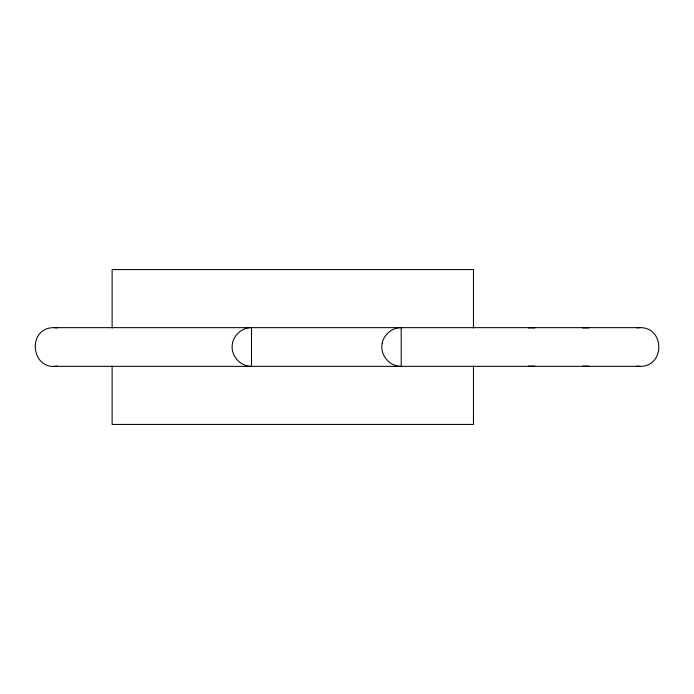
<?xml version="1.0" encoding="UTF-8"?>
<svg xmlns="http://www.w3.org/2000/svg" width="694" height="694" viewBox="0 0 694 694"><rect width="100%" height="100%" fill="white"/><g stroke="black" fill="none" stroke-linecap="round" stroke-linejoin="round"><path stroke-width="1.04" d="M57.264 366.094C30.683 370.83 26.563 327.464 54.054 327.646L639.946 327.646C665.078 327.16 665.078 366.84 639.946 366.354L54.054 366.354M528.342 327.906L534.744 327.906M582.544 327.906L588.946 327.906M636.736 327.906L639.946 327.646M534.744 366.094L528.342 366.094M588.946 366.094L582.544 366.094M54.054 327.646L57.264 327.906M639.946 366.354L636.736 366.094M473.473 328.045L473.473 269.567L112.133 269.567L112.133 328.045M473.473 365.955L473.473 424.433L112.133 424.433L112.133 365.955M232.516 343.226C229.948 354.712 239.734 366.632 251.506 366.354L251.506 327.646C242.518 327.577 234.208 334.395 232.516 343.226M382.212 343.226C379.644 354.712 389.429 366.632 401.201 366.354L401.201 327.646C392.214 327.577 383.912 334.395 382.212 343.226"/></g></svg>
